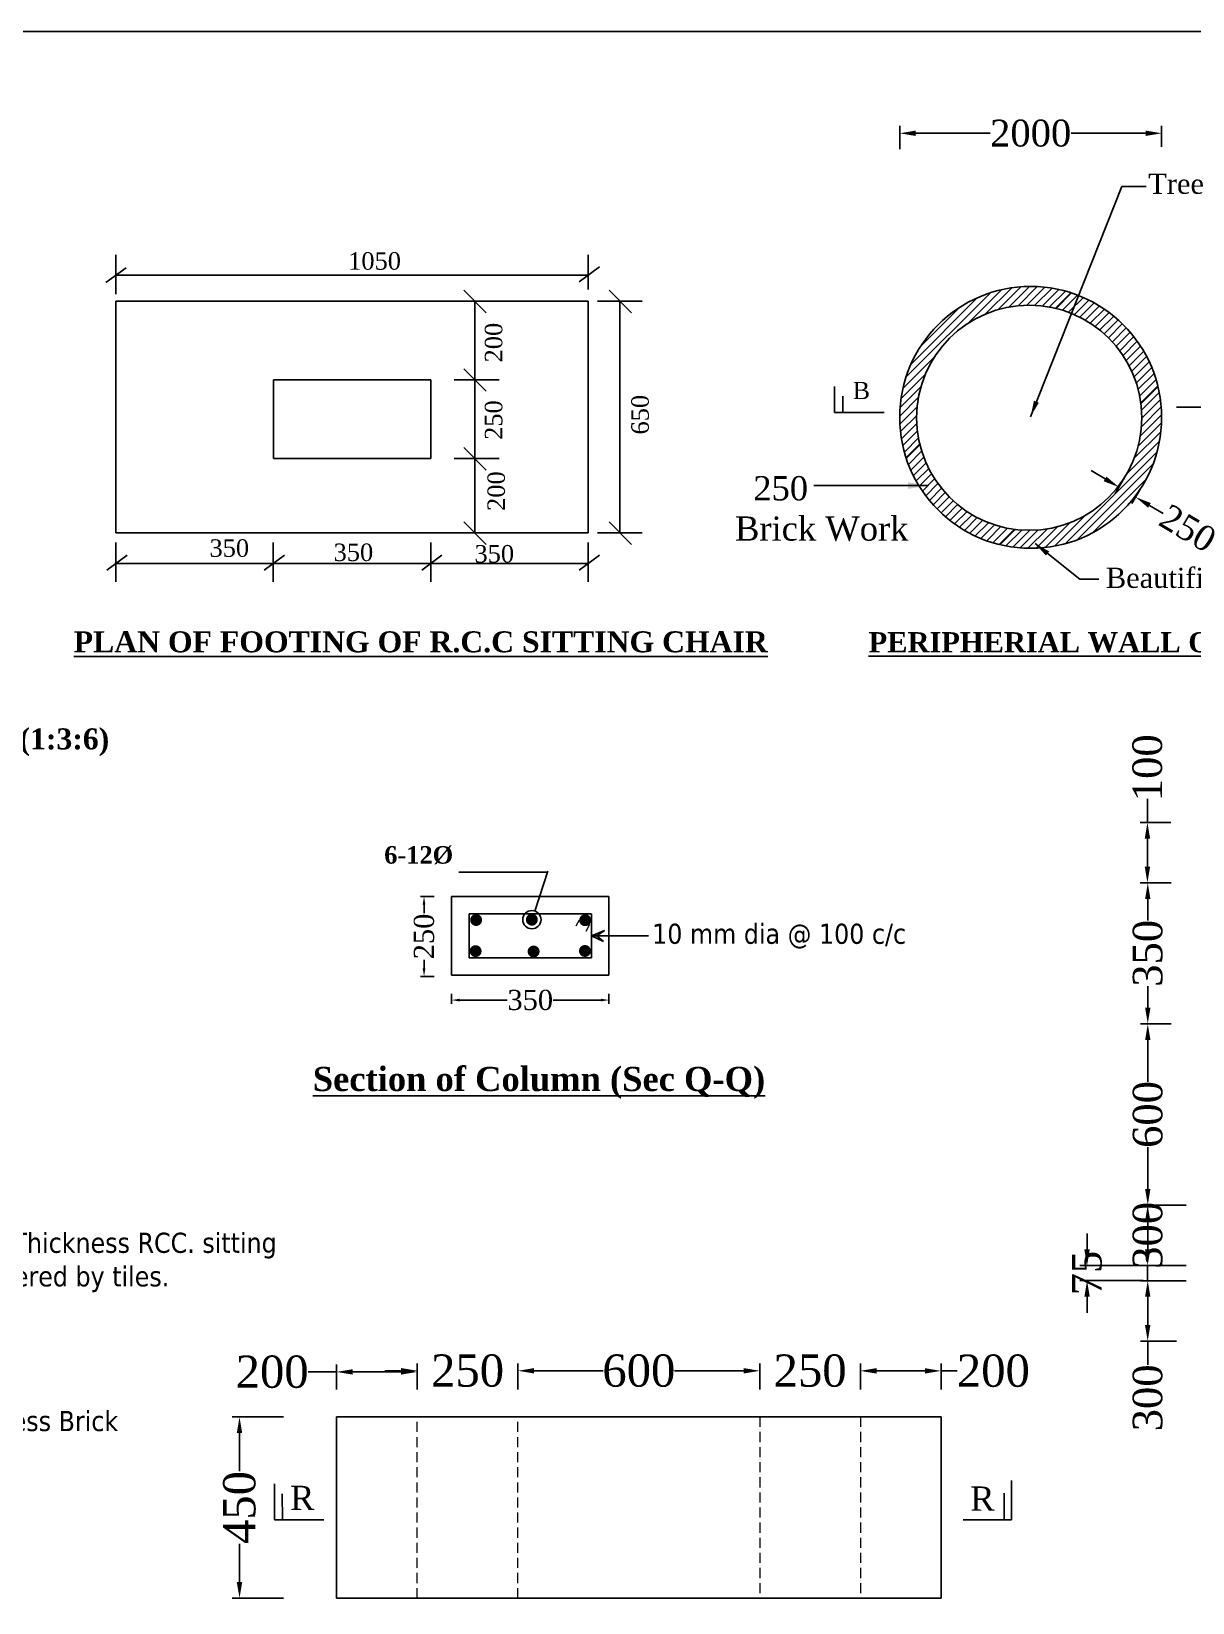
# Model space of a CAD drawing. Header units: metres. Extents: x -2434 to 11656, y -15288 to 8109.
# Drawn here: x 3045.5 to 3103.1, y -14064.8 to -13986.8 of the extents above; entities that cross this region are included whole.
import ezdxf

# ---------------------------------------------------------------- set-up
doc = ezdxf.new("R2010")
doc.units = ezdxf.units.M
doc.linetypes.add('DASHED', pattern=[0.75, 0.5, -0.25])
doc.layers.add('sheet', color=1, linetype='Continuous', lineweight=15)
doc.styles.add('dim', font='isocp.shx')
doc.styles.get("Standard").update_dxf_attribs({"font": 'times.ttf'})
doc.dimstyles.new('Copy of STANDARD', dxfattribs={"dimtxt": 0.5, "dimasz": 0.4075, "dimexe": 0.364, "dimexo": 0.219, "dimgap": 0.09, "dimtad": 0, "dimdec": 0, "dimlfac": 1000, "dimzin": 0, "dimdsep": 46, "dimtxsty": 'Standard', "dimcen": 0.09, "dimclre": 256, "dimadec": 0, "dimazin": 0, "dimtfac": 1, "dimtdec": 0, "dimtofl": 0, "dimtmove": 0, "dimatfit": 3, "dimfxl": 1, "dimtolj": 1, "dimtzin": 0, "dimlwd": -1, "dimarcsym": 0})
doc.dimstyles.new('My style', dxfattribs={"dimtxt": 0.5, "dimasz": 0.4, "dimexe": 0.18, "dimexo": 0.0625, "dimgap": 0.09, "dimtad": 0, "dimdec": 0, "dimlfac": 1000, "dimzin": 0, "dimdsep": 46, "dimtxsty": 'Standard', "dimcen": 0.09, "dimadec": 0, "dimazin": 0, "dimtfac": 1, "dimtdec": 0, "dimtofl": 0, "dimtmove": 0, "dimatfit": 3, "dimfxl": 1, "dimtolj": 1, "dimtzin": 0, "dimarcsym": 0})
doc.dimstyles.get("Standard").update_dxf_attribs({"dimtxt": 0.5, "dimasz": 0.4075, "dimexe": 0.364, "dimexo": 0.219, "dimgap": 0.09, "dimtad": 0, "dimdec": 0, "dimlfac": 1000, "dimzin": 0, "dimdsep": 46, "dimtxsty": 'Standard', "dimcen": 0.09, "dimadec": 0, "dimazin": 0, "dimtfac": 1, "dimtdec": 0, "dimtofl": 0, "dimtmove": 0, "dimatfit": 3, "dimfxl": 1, "dimtolj": 1, "dimtzin": 0, "dimarcsym": 0})
doc.dimstyles.new('STANDARD$0', dxfattribs={"dimscale": 0, "dimtxt": 8, "dimasz": 8, "dimexe": 4, "dimexo": 0, "dimgap": 2, "dimtad": 1, "dimdec": 0, "dimzin": 0, "dimdsep": 46, "dimtxsty": 'dim', "dimblk": 'DOTSMALL', "dimcen": 1, "dimclrd": 6, "dimclre": 6, "dimclrt": 256, "dimadec": 0, "dimazin": 0, "dimtfac": 1, "dimtdec": 0, "dimtix": 1, "dimtofl": 0, "dimtmove": 1, "dimatfit": 3, "dimldrblk": 'DOTSMALL', "dimfxl": 6, "dimtolj": 1, "dimtzin": 0, "dimarcsym": 0})

# ---------------------------------------------------------------- blocks, each defined once
blk = doc.blocks.new('*D1325')
at = {"layer": 'Defpoints', "color": 0, "lineweight": -3}
for p in [(3055.817, -14055.606), (3058.227, -14055.606), (3058.227, -14064.606)]:
    blk.add_point(p, dxfattribs=at)
at = {"layer": 'sheet', "color": 0, "lineweight": -2}
for p, q in [((3058.008, -14055.606), (3055.453, -14055.606)), ((3055.817, -14056.406), (3055.817, -14058.305)), ((3055.817, -14063.806), (3055.817, -14061.907)), ((3058.008, -14064.606), (3055.453, -14064.606))]:
    blk.add_line(p, q, dxfattribs=at)
at = {"layer": 'sheet', "color": 0, "lineweight": -3}
for points in [[(3055.683, -14056.406), (3055.95, -14056.406), (3055.817, -14055.606)], [(3055.683, -14063.806), (3055.95, -14063.806), (3055.817, -14064.606)]]:
    blk.add_solid(points, dxfattribs=at)
at = {"layer": 'sheet', "color": 0, "lineweight": -3, "insert": (3055.817, -14060.106), "char_height": 0.4, "attachment_point": 5, "rotation": 90}
blk.add_mtext('\\A1;{\\H4x;450}', dxfattribs=at)
blk = doc.blocks.new('*D1327')
at = {"layer": 'Defpoints', "color": 0, "lineweight": -3}
for p in [(3102.265, -14026.095), (3100.877, -14029.095), (3102.265, -14029.095)]:
    blk.add_point(p, dxfattribs=at)
at = {"layer": 'sheet', "color": 0, "lineweight": -2}
for p, q in [((3100.877, -14026.095), (3100.877, -14024.931)), ((3102.046, -14026.095), (3100.513, -14026.095)), ((3100.877, -14028.295), (3100.877, -14026.895)), ((3102.046, -14029.095), (3100.513, -14029.095))]:
    blk.add_line(p, q, dxfattribs=at)
at = {"layer": 'sheet', "color": 0, "lineweight": -3}
for points in [[(3100.744, -14026.895), (3101.011, -14026.895), (3100.877, -14026.095)], [(3100.744, -14028.295), (3101.011, -14028.295), (3100.877, -14029.095)]]:
    blk.add_solid(points, dxfattribs=at)
at = {"layer": 'sheet', "color": 0, "lineweight": -3, "insert": (3100.877, -14023.382), "char_height": 0.4, "attachment_point": 5, "rotation": 90}
blk.add_mtext('\\A1;{\\H3.667x;100}', dxfattribs=at)
blk = doc.blocks.new('*D1328')
at = {"layer": 'Defpoints', "color": 0, "lineweight": -3}
for p in [(3102.274, -14029.095), (3100.895, -14036.095), (3102.274, -14036.095)]:
    blk.add_point(p, dxfattribs=at)
at = {"layer": 'sheet', "color": 0, "lineweight": -2}
for p, q in [((3102.055, -14029.095), (3100.531, -14029.095)), ((3100.895, -14029.895), (3100.895, -14030.964)), ((3100.895, -14035.295), (3100.895, -14034.227)), ((3102.055, -14036.095), (3100.531, -14036.095))]:
    blk.add_line(p, q, dxfattribs=at)
at = {"layer": 'sheet', "color": 0, "lineweight": -3}
for points in [[(3100.762, -14029.895), (3101.028, -14029.895), (3100.895, -14029.095)], [(3100.762, -14035.295), (3101.028, -14035.295), (3100.895, -14036.095)]]:
    blk.add_solid(points, dxfattribs=at)
at = {"layer": 'sheet', "color": 0, "lineweight": -3, "insert": (3100.895, -14032.595), "char_height": 0.4, "attachment_point": 5, "rotation": 90}
blk.add_mtext('\\A1;{\\H3.667x;350}', dxfattribs=at)
blk = doc.blocks.new('*D1329')
at = {"layer": 'Defpoints', "color": 0, "lineweight": -3}
for p in [(3102.274, -14036.095), (3100.895, -14045.095), (3103.024, -14045.095)]:
    blk.add_point(p, dxfattribs=at)
at = {"layer": 'sheet', "color": 0, "lineweight": -2}
for p, q in [((3102.055, -14036.095), (3100.531, -14036.095)), ((3100.895, -14036.895), (3100.895, -14038.966)), ((3100.895, -14044.295), (3100.895, -14042.225)), ((3102.805, -14045.095), (3100.531, -14045.095))]:
    blk.add_line(p, q, dxfattribs=at)
at = {"layer": 'sheet', "color": 0, "lineweight": -3}
for points in [[(3100.762, -14036.895), (3101.028, -14036.895), (3100.895, -14036.095)], [(3100.762, -14044.295), (3101.028, -14044.295), (3100.895, -14045.095)]]:
    blk.add_solid(points, dxfattribs=at)
at = {"layer": 'sheet', "color": 0, "lineweight": -3, "insert": (3100.895, -14040.595), "char_height": 0.4, "attachment_point": 5, "rotation": 90}
blk.add_mtext('\\A1;{\\H3.667x;600}', dxfattribs=at)
blk = doc.blocks.new('*D1330')
at = {"layer": 'Defpoints', "color": 0, "lineweight": -3}
for p in [(3103.024, -14045.095), (3100.891, -14048.095), (3103.024, -14048.095)]:
    blk.add_point(p, dxfattribs=at)
at = {"layer": 'sheet', "color": 0, "lineweight": -2}
for p, q in [((3102.805, -14045.095), (3100.527, -14045.095)), ((3100.891, -14045.895), (3100.891, -14047.295)), ((3102.805, -14048.095), (3100.527, -14048.095))]:
    blk.add_line(p, q, dxfattribs=at)
at = {"layer": 'sheet', "color": 0, "lineweight": -3}
for points in [[(3100.758, -14045.895), (3101.025, -14045.895), (3100.891, -14045.095)], [(3100.758, -14047.295), (3101.025, -14047.295), (3100.891, -14048.095)]]:
    blk.add_solid(points, dxfattribs=at)
at = {"layer": 'sheet', "color": 0, "lineweight": -3, "insert": (3100.891, -14046.595), "char_height": 0.4, "attachment_point": 5, "rotation": 90}
blk.add_mtext('\\A1;{\\H3.667x;300}', dxfattribs=at)
blk = doc.blocks.new('*D1334')
at = {"layer": 'Defpoints', "color": 0, "lineweight": -3}
for p in [(3064.637, -14053.374), (3060.637, -14054.463), (3064.637, -14054.463)]:
    blk.add_point(p, dxfattribs=at)
at = {"layer": 'sheet', "color": 0, "lineweight": -2}
for p, q in [((3060.637, -14054.244), (3060.637, -14053.01)), ((3064.637, -14054.244), (3064.637, -14053.01)), ((3060.637, -14053.374), (3059.231, -14053.374)), ((3063.837, -14053.374), (3061.437, -14053.374))]:
    blk.add_line(p, q, dxfattribs=at)
at = {"layer": 'sheet', "color": 0, "lineweight": -3}
for points in [[(3061.437, -14053.241), (3061.437, -14053.508), (3060.637, -14053.374)], [(3063.837, -14053.241), (3063.837, -14053.508), (3064.637, -14053.374)]]:
    blk.add_solid(points, dxfattribs=at)
at = {"layer": 'sheet', "color": 0, "lineweight": -3, "insert": (3057.437, -14053.374), "char_height": 0.4, "attachment_point": 5}
blk.add_mtext('\\A1;{\\H4x;200}', dxfattribs=at)
blk = doc.blocks.new('*D1335')
at = {"layer": 'Defpoints', "color": 0, "lineweight": -3}
for p in [(3069.637, -14053.317), (3064.637, -14054.463), (3069.637, -14054.463)]:
    blk.add_point(p, dxfattribs=at)
at = {"layer": 'sheet', "color": 0, "lineweight": -2}
for p, q in [((3064.637, -14054.244), (3064.637, -14052.953)), ((3069.637, -14054.244), (3069.637, -14052.953)), ((3063.837, -14053.317), (3063.037, -14053.317)), ((3070.437, -14053.317), (3071.237, -14053.317))]:
    blk.add_line(p, q, dxfattribs=at)
at = {"layer": 'sheet', "color": 0, "lineweight": -3}
for points in [[(3063.837, -14053.184), (3063.837, -14053.451), (3064.637, -14053.317)], [(3070.437, -14053.184), (3070.437, -14053.451), (3069.637, -14053.317)]]:
    blk.add_solid(points, dxfattribs=at)
at = {"layer": 'sheet', "color": 0, "lineweight": -3, "insert": (3067.137, -14053.317), "char_height": 0.4, "attachment_point": 5}
blk.add_mtext('\\A1;{\\H4x;250}', dxfattribs=at)
blk = doc.blocks.new('*D1336')
at = {"layer": 'Defpoints', "color": 0, "lineweight": -3}
for p in [(3081.637, -14053.318), (3069.637, -14054.463), (3081.637, -14054.463)]:
    blk.add_point(p, dxfattribs=at)
at = {"layer": 'sheet', "color": 0, "lineweight": -2}
for p, q in [((3069.637, -14054.244), (3069.637, -14052.954)), ((3081.637, -14054.244), (3081.637, -14052.954)), ((3070.437, -14053.318), (3073.868, -14053.318)), ((3080.837, -14053.318), (3077.406, -14053.318))]:
    blk.add_line(p, q, dxfattribs=at)
at = {"layer": 'sheet', "color": 0, "lineweight": -3}
for points in [[(3070.437, -14053.185), (3070.437, -14053.451), (3069.637, -14053.318)], [(3080.837, -14053.185), (3080.837, -14053.451), (3081.637, -14053.318)]]:
    blk.add_solid(points, dxfattribs=at)
at = {"layer": 'sheet', "color": 0, "lineweight": -3, "insert": (3075.637, -14053.318), "char_height": 0.4, "attachment_point": 5}
blk.add_mtext('\\A1;{\\H4x;600}', dxfattribs=at)
blk = doc.blocks.new('*D1337')
at = {"layer": 'Defpoints', "color": 0, "lineweight": -3}
for p in [(3086.637, -14053.319), (3081.637, -14054.463), (3086.637, -14054.463)]:
    blk.add_point(p, dxfattribs=at)
at = {"layer": 'sheet', "color": 0, "lineweight": -2}
for p, q in [((3081.637, -14054.244), (3081.637, -14052.955)), ((3086.637, -14054.244), (3086.637, -14052.955)), ((3080.837, -14053.319), (3080.037, -14053.319)), ((3087.437, -14053.319), (3088.237, -14053.319))]:
    blk.add_line(p, q, dxfattribs=at)
at = {"layer": 'sheet', "color": 0, "lineweight": -3}
for points in [[(3080.837, -14053.185), (3080.837, -14053.452), (3081.637, -14053.319)], [(3087.437, -14053.185), (3087.437, -14053.452), (3086.637, -14053.319)]]:
    blk.add_solid(points, dxfattribs=at)
at = {"layer": 'sheet', "color": 0, "lineweight": -3, "insert": (3084.137, -14053.319), "char_height": 0.4, "attachment_point": 5}
blk.add_mtext('\\A1;{\\H4x;250}', dxfattribs=at)
blk = doc.blocks.new('*D1338')
at = {"layer": 'Defpoints', "color": 0, "lineweight": -3}
for p in [(3090.637, -14053.324), (3086.637, -14054.463), (3090.637, -14054.463)]:
    blk.add_point(p, dxfattribs=at)
at = {"layer": 'sheet', "color": 0, "lineweight": -2}
for p, q in [((3086.637, -14054.244), (3086.637, -14052.96)), ((3090.637, -14054.244), (3090.637, -14052.96)), ((3087.437, -14053.324), (3089.837, -14053.324)), ((3090.637, -14053.324), (3091.437, -14053.324))]:
    blk.add_line(p, q, dxfattribs=at)
at = {"layer": 'sheet', "color": 0, "lineweight": -3}
for points in [[(3087.437, -14053.19), (3087.437, -14053.457), (3086.637, -14053.324)], [(3089.837, -14053.19), (3089.837, -14053.457), (3090.637, -14053.324)]]:
    blk.add_solid(points, dxfattribs=at)
at = {"layer": 'sheet', "color": 0, "lineweight": -3, "insert": (3093.231, -14053.324), "char_height": 0.4, "attachment_point": 5}
blk.add_mtext('\\A1;{\\H4x;200}', dxfattribs=at)
blk = doc.blocks.new('*D1341')
at = {"layer": 'Defpoints', "color": 0, "lineweight": -3}
for p in [(3103.024, -14048.845), (3100.891, -14051.845), (3102.534, -14051.845)]:
    blk.add_point(p, dxfattribs=at)
at = {"layer": 'sheet', "color": 0, "lineweight": -2}
for p, q in [((3102.805, -14048.845), (3100.527, -14048.845)), ((3100.891, -14049.645), (3100.891, -14051.045)), ((3102.315, -14051.845), (3100.527, -14051.845)), ((3100.891, -14051.845), (3100.891, -14053.031))]:
    blk.add_line(p, q, dxfattribs=at)
at = {"layer": 'sheet', "color": 0, "lineweight": -3}
for points in [[(3100.758, -14049.645), (3101.025, -14049.645), (3100.891, -14048.845)], [(3100.758, -14051.045), (3101.025, -14051.045), (3100.891, -14051.845)]]:
    blk.add_solid(points, dxfattribs=at)
at = {"layer": 'sheet', "color": 0, "lineweight": -3, "insert": (3100.891, -14054.663), "char_height": 0.4, "attachment_point": 5, "rotation": 90}
blk.add_mtext('\\A1;{\\H3.667x;300}', dxfattribs=at)
blk = doc.blocks.new('*D1342')
at = {"layer": 'Defpoints', "color": 0, "lineweight": -3}
for p in [(3100.891, -14048.095), (3097.882, -14048.842), (3100.888, -14048.842)]:
    blk.add_point(p, dxfattribs=at)
at = {"layer": 'sheet', "color": 0, "lineweight": -2}
for p, q in [((3097.882, -14047.295), (3097.882, -14046.495)), ((3100.672, -14048.095), (3097.518, -14048.095)), ((3100.669, -14048.842), (3097.518, -14048.842)), ((3097.882, -14049.642), (3097.882, -14050.442))]:
    blk.add_line(p, q, dxfattribs=at)
at = {"layer": 'sheet', "color": 0, "lineweight": -3}
for points in [[(3097.748, -14047.295), (3098.015, -14047.295), (3097.882, -14048.095)], [(3097.748, -14049.642), (3098.015, -14049.642), (3097.882, -14048.842)]]:
    blk.add_solid(points, dxfattribs=at)
at = {"layer": 'sheet', "color": 0, "lineweight": -3, "insert": (3097.882, -14048.469), "char_height": 0.4, "attachment_point": 5, "rotation": 90}
blk.add_mtext('\\A1;{\\H3.667x;75}', dxfattribs=at)
blk = doc.blocks.new('*D1346')
at = {"layer": 'Defpoints', "color": 0, "lineweight": -3}
for p in [(3088.583, -13991.886), (3088.583, -13992.897), (3101.583, -13992.779)]:
    blk.add_point(p, dxfattribs=at)
at = {"layer": 'sheet', "color": 0, "lineweight": -2}
for p, q in [((3088.583, -13992.678), (3088.583, -13991.522)), ((3101.583, -13992.56), (3101.583, -13991.522)), ((3089.383, -13991.886), (3093.08, -13991.886)), ((3100.783, -13991.886), (3097.085, -13991.886))]:
    blk.add_line(p, q, dxfattribs=at)
at = {"layer": 'sheet', "color": 0, "lineweight": -3}
for points in [[(3089.383, -13991.752), (3089.383, -13992.019), (3088.583, -13991.886)], [(3100.783, -13991.752), (3100.783, -13992.019), (3101.583, -13991.886)]]:
    blk.add_solid(points, dxfattribs=at)
at = {"layer": 'sheet', "color": 0, "lineweight": -3, "insert": (3095.083, -13991.886), "char_height": 0.4, "attachment_point": 5}
blk.add_mtext('\\A1;{\\H3.333x;2000}', dxfattribs=at)
blk = doc.blocks.new('*D1351')
at = {"layer": 'Defpoints', "color": 0, "lineweight": -3}
for p in [(3099.839, -14008.821), (3100.667, -14009.314), (3100.291, -14009.947)]:
    blk.add_point(p, dxfattribs=at)
at = {"layer": 'sheet', "color": 0, "lineweight": -2}
for p, q in [((3098.775, -14009.044), (3098.087, -14008.634)), ((3099.727, -14009.009), (3099.276, -14009.766)), ((3100.555, -14009.503), (3100.105, -14010.259)), ((3100.978, -14010.356), (3101.665, -14010.765))]:
    blk.add_line(p, q, dxfattribs=at)
at = {"layer": 'sheet', "color": 0, "lineweight": -3}
for points in [[(3098.843, -14008.929), (3098.706, -14009.158), (3099.462, -14009.453)], [(3101.046, -14010.242), (3100.91, -14010.471), (3100.291, -14009.947)]]:
    blk.add_solid(points, dxfattribs=at)
at = {"layer": 'sheet', "color": 0, "lineweight": -3, "insert": (3102.887, -14011.493), "char_height": 0.4, "attachment_point": 5, "rotation": 329.22349}
blk.add_mtext('\\A1;{\\H3.125x;250}', dxfattribs=at)
blk = doc.blocks.new('*D1354')
at = {"layer": 'Defpoints', "color": 0, "lineweight": -3}
for p in [(3066.34, -14034.541), (3074.154, -14034.541), (3074.154, -14034.915)]:
    blk.add_point(p, dxfattribs=at)
at = {"layer": 'sheet', "color": 0, "lineweight": -2}
for p, q in [((3066.34, -14034.604), (3066.34, -14035.095)), ((3066.74, -14034.915), (3069.106, -14034.915)), ((3073.754, -14034.915), (3071.388, -14034.915)), ((3074.154, -14034.604), (3074.154, -14035.095))]:
    blk.add_line(p, q, dxfattribs=at)
at = {"layer": 'sheet', "color": 0, "lineweight": -3}
for points in [[(3066.74, -14034.848), (3066.74, -14034.982), (3066.34, -14034.915)], [(3073.754, -14034.848), (3073.754, -14034.982), (3074.154, -14034.915)]]:
    blk.add_solid(points, dxfattribs=at)
at = {"layer": 'sheet', "color": 0, "lineweight": -3, "insert": (3070.247, -14034.915), "char_height": 1, "attachment_point": 5}
blk.add_mtext('\\A1;350', dxfattribs=at)
blk = doc.blocks.new('*D1355')
at = {"layer": 'Defpoints', "color": 0, "lineweight": -3}
for p in [(3064.976, -14029.772), (3065.537, -14029.772), (3065.537, -14033.742)]:
    blk.add_point(p, dxfattribs=at)
at = {"layer": 'sheet', "color": 0, "lineweight": -2}
for p, q in [((3065.474, -14029.772), (3064.796, -14029.772)), ((3064.976, -14030.172), (3064.976, -14030.602)), ((3064.976, -14033.342), (3064.976, -14032.912)), ((3065.474, -14033.742), (3064.796, -14033.742))]:
    blk.add_line(p, q, dxfattribs=at)
at = {"layer": 'sheet', "color": 0, "lineweight": -3}
for points in [[(3064.909, -14030.172), (3065.042, -14030.172), (3064.976, -14029.772)], [(3064.909, -14033.342), (3065.042, -14033.342), (3064.976, -14033.742)]]:
    blk.add_solid(points, dxfattribs=at)
at = {"layer": 'sheet', "color": 0, "lineweight": -3, "insert": (3064.976, -14031.757), "char_height": 1, "attachment_point": 5, "rotation": 90}
blk.add_mtext('\\A1;250', dxfattribs=at)

msp = doc.modelspace()

# ---------------------------------------------------------------- hatches: boundary and pattern name
at = {"lineweight": -3, "ltscale": 0.2}
h = msp.add_hatch(dxfattribs=at)
h.set_pattern_fill('ANSI31', color=0, scale=10, style=0)
h.set_pattern_definition([(45, (3588.704, -13553.083), (-22.4506, 22.4506), [])])
h.paths.add_polyline_path([(3088.582798, -14005.988362, 1), (3101.582798, -14005.988362, 1)])
h.paths.add_polyline_path([(3089.423679, -14006.006696, -1), (3100.598913, -14006.006696, -1)], flags=16)
h = msp.add_hatch(dxfattribs=at)
h.set_pattern_fill('ANSI31', color=0, scale=2, style=0)
h.set_pattern_definition([(45, (3588.704, -13553.0826), (-4.49013, 4.49013), [])])
h.paths.add_polyline_path([(3101.582798, -14005.988362, 1), (3088.582798, -14005.988362, 1)])
h.paths.add_polyline_path([(3100.598913, -14006.006696, -1), (3089.423679, -14006.006696, -1)], flags=16)
h = msp.add_hatch(dxfattribs=at)
h.set_pattern_fill('ANSI31', color=0, scale=0.09, style=0)
h.set_pattern_definition([(45, (3588.70378, -13553.08258), (-0.20205576, 0.20205576), [])])
h.paths.add_polyline_path([(3088.582798, -14005.988362, 1), (3101.582798, -14005.988362, 1)])
h.paths.add_polyline_path([(3089.423679, -14006.006696, -1), (3100.598913, -14006.006696, -1)], flags=16)

# ---------------------------------------------------------------- linework, layer by layer
at = {"color": 0, "linetype": 'Continuous', "lineweight": 13, "ltscale": 0.5}
for p, q in [((3072.676746, -14030.948654), (3072.512311, -14031.246405)), ((3073.182318, -14031.155716), (3073.004467, -14031.509626))]:
    msp.add_line(p, q, dxfattribs=at)
msp.add_lwpolyline([(3147.995311, -14094.665095), (2992.551861, -14094.665095), (2992.551861, -13986.829536), (3147.995311, -13986.829536)], close=True)
at = {"layer": 'sheet', "color": 0, "lineweight": -3}
for p, q in [((3049.684959, -13997.926722), (3049.684959, -13999.873371)), ((3073.126865, -13997.926722), (3073.126865, -13999.646887)), ((3049.684959, -13998.928721), (3073.126865, -13998.928721)), ((3049.684959, -14000.214931), (3049.684959, -14011.71883)), ((3073.126865, -14000.214931), (3049.684959, -14000.214931)), ((3067.490254, -14000.214931), (3067.490254, -14011.71883)), ((3073.126865, -14000.214931), (3073.126865, -14011.71883)), ((3073.586742, -14000.214931), (3075.80834, -14000.214931)), ((3074.697541, -14000.214931), (3074.697541, -14011.71883)), ((3057.498928, -14004.121916), (3057.498928, -14008.0289)), ((3065.312897, -14004.121916), (3057.498928, -14004.121916)), ((3065.312897, -14004.121916), (3065.312897, -14008.0289)), ((3066.47574, -14004.121916), (3068.697338, -14004.121916)), ((3065.312897, -14008.0289), (3057.498928, -14008.0289)), ((3066.47574, -14008.0289), (3068.697338, -14008.0289)), ((3073.126865, -14011.71883), (3049.684959, -14011.71883)), ((3073.586742, -14011.71883), (3075.80834, -14011.71883)), ((3049.684959, -14012.205844), (3049.684959, -14014.152493)), ((3057.494138, -14012.205844), (3057.494138, -14014.152493)), ((3065.312897, -14012.205844), (3065.312897, -14014.152493)), ((3073.126865, -14012.205844), (3073.126865, -14014.152493)), ((3049.684959, -14013.2455), (3073.126865, -14013.2455)), ((3066.340256, -14029.77228), (3066.340256, -14033.679264)), ((3074.154225, -14029.77228), (3066.340256, -14029.77228)), ((3074.154225, -14029.77228), (3074.154225, -14033.679264)), ((3073.286006, -14031.725772), (3076.118713, -14031.725772)), ((3074.154225, -14033.679264), (3066.340256, -14033.679264)), ((3060.637083, -14055.606108), (3090.637083, -14055.606108)), ((3060.637083, -14064.606108), (3060.637083, -14055.606108)), ((3090.637083, -14055.606108), (3090.637083, -14064.606108)), ((3090.637083, -14064.606108), (3060.637083, -14064.606108))]:
    msp.add_line(p, q, dxfattribs=at)
at = {"layer": 'sheet', "color": 0, "linetype": 'DASHED', "lineweight": 9}
for p, q in [((3064.637083, -14064.606108), (3064.637083, -14055.606108)), ((3069.637083, -14064.606108), (3069.637083, -14055.606108)), ((3081.637083, -14055.606108), (3081.637083, -14064.606108)), ((3086.637083, -14055.606108), (3086.637083, -14064.606108))]:
    msp.add_line(p, q, dxfattribs=at)
at = {"layer": 'sheet', "color": 0, "lineweight": -3}
for points in [[(3050.185743, -13998.558094), (3049.184175, -13999.299347)], [(3073.678531, -13998.520437), (3072.676963, -13999.26169)], [(3066.955776, -13999.676474), (3068.062414, -14000.791351)], [(3074.163063, -13999.676474), (3075.269701, -14000.791351)], [(3066.955776, -14003.576368), (3068.062414, -14004.691245)], [(3102.317898, -14005.482097), (3104.706011, -14005.482097), (3104.706011, -14003.970163)], [(3085.354139, -14005.741389), (3085.354139, -14004.461399)], [(3085.763329, -14005.741389), (3085.763329, -14004.928624)], [(3087.808939, -14005.741389), (3085.354139, -14005.741389)], [(3066.955776, -14007.490442), (3068.062414, -14008.60532)], [(3066.955776, -14011.180372), (3068.062414, -14012.295249)], [(3074.163063, -14011.180372), (3075.269701, -14012.295249)], [(3050.236625, -14012.837216), (3049.235056, -14013.578469)], [(3058.045804, -14012.837216), (3057.044235, -14013.578469)], [(3065.864562, -14012.837216), (3064.862994, -14013.578469)], [(3073.678531, -14012.837216), (3072.676963, -14013.578469)], [(3071.09522, -14028.568777), (3066.694765, -14028.568777)], [(3070.467575, -14030.493624), (3071.11343, -14028.512929)], [(3073.87867, -14032.000792), (3073.286006, -14031.725772), (3073.927747, -14031.468748), (3073.5515, -14031.725772), (3073.87867, -14032.000792)], [(3100.887835, -14048.095488), (3100.887835, -14048.845488)], [(3057.547942, -14060.717032), (3057.547942, -14058.935619)], [(3057.957132, -14060.717032), (3057.927709, -14059.428039)], [(3091.738488, -14060.717032), (3094.1266, -14060.717032), (3094.1266, -14058.764941)], [(3093.771923, -14060.717032), (3093.7596, -14059.396721)], [(3060.002741, -14060.717032), (3057.547942, -14060.717032)]]:
    msp.add_lwpolyline(points, dxfattribs=at)
msp.add_lwpolyline([(3067.208475, -14030.640498), (3073.286006, -14030.640498), (3073.286006, -14032.811045), (3067.208475, -14032.811045)], close=True, dxfattribs=at)
at = {"layer": 'sheet', "color": 0, "lineweight": -3, "const_width": 0.295541}
for points in [[(3067.413221, -14030.940158, 1), (3067.708762, -14030.940158, 1)], [(3070.179024, -14030.925363, 1), (3070.474566, -14030.925363, 1)], [(3072.824136, -14030.950671, 1), (3073.119678, -14030.950671, 1)], [(3067.387925, -14032.486103, 1), (3067.683466, -14032.486103, 1)], [(3070.266178, -14032.505318, 1), (3070.561719, -14032.505318, 1)], [(3072.815352, -14032.477356, 1), (3073.110893, -14032.477356, 1)]]:
    msp.add_lwpolyline(points, format="xyb", close=True, dxfattribs=at)
at = {"layer": 'sheet', "color": 0, "lineweight": -3}
for centre, radius in [((3095.082798, -14005.988362), 6.5), ((3095.011296, -14006.006696), 5.587617), ((3070.326795, -14030.925363), 0.454112)]:
    msp.add_circle(centre, radius, dxfattribs=at)

# ---------------------------------------------------------------- texts
at = {"layer": 'sheet', "color": 0, "lineweight": -3, "attachment_point": 1}
for s, insert, char_height, width in [('{\\fTahoma|b0|i0|c0|p34;\\P\\fTimes New Roman|b0|i0|c0|p18;\\H0.324x;Tree}', (3100.918664, -13988.746725), 3.08688975, 11389.33697344), ('1050', (3061.209054, -13997.790656), 0.8682188, 3.40406156), ('B', (3086.253102, -14004.230336), 0.85, 0.69314248), ('  250\\PBrick Work', (3080.410631, -14008.907197), 1.2, 40.81192098), ('350', (3054.327228, -14012.042644), 0.8682188, 3.40406156), ('350', (3060.485747, -14012.252479), 0.8682188, 3.40406156), ('350', (3067.479042, -14012.327519), 0.8682188, 3.40406156), ('{\\fTahoma|b0|i0|c0|p34;\\P\\fTimes New Roman|b0|i0|c0|p18;\\H0.324x;Beautified by glossy tiles}', (3098.816598, -14008.307862), 3.08688975, 11389.33697344), ('{\\fTimes New Roman|b1|i0|c0|p18;\\LPLAN OF FOOTING OF R.C.C SITTING CHAIR}', (3047.587867, -14016.610084), 1.0418625, 46.02680564), ('{\\fTahoma|b0|i0|c0|p34;\\P\\fTimes New Roman|b1|i0|c0|p18;\\H0.324x;\\LPERIPHERIAL WALL OF TREE}', (3087.040099, -14011.505253), 3.08688975, 11389.33697344), ('{\\fTimes New Roman|b1|i0|c0|p18;  \\H0.6x; 75 mm CC(1:3:6)\\H1.667x; }', (3035.936055, -14021.427299), 1.7364375, 40.81192098), ('{\\fTimes New Roman|b1|i0|c0|p18;   \\H0.5x;6-12%%C}', (3061.031867, -14027.273975), 1.7364375, 40.81192098), ('{\\fTahoma|b0|i0|c0|p34;10 mm dia @ 100 c/c}', (3076.298345, -14031.122619), 1, 41.69521245), ('{\\fTimes New Roman|b1|i0|c0|p18;\\LSection of Column (Sec Q-Q)}', (3059.454374, -14038.231692), 1.2, 8542.00273008), ('{\\fTahoma|b0|i0|c0|p34;100 mmThickness RCC. sitting\\PSlab covered by tiles.}', (3039.624308, -14046.463339), 1, 41.69521245), ('{\\fTahoma|b0|i0|c0|p34;250 mm Thickness Brick \\Pcovered by tiles.}', (3035.333138, -14055.311658), 1, 41.69521245), ('R', (3058.326386, -14059.02617), 1.2, 0.69314248), ('R', (3092.08398, -14059.061228), 1.2, 0.69314248)]:
    msp.add_mtext(s, dxfattribs=dict(at, insert=insert, char_height=char_height, width=width))
at = {"layer": 'sheet', "color": 0, "lineweight": -3, "char_height": 0.8682188, "width": 3.40406156, "attachment_point": 1, "rotation": 90}
for s, insert in [('200', (3067.992599, -14003.260977)), ('250', (3067.992599, -14007.106952)), ('650', (3075.260697, -14006.839105)), ('200', (3068.120902, -14010.632475))]:
    msp.add_mtext(s, dxfattribs=dict(at, insert=insert))

# ---------------------------------------------------------------- dimensions: what is measured, and where the dimension line sits
at = {"layer": 'sheet', "color": 0, "lineweight": -3}
for base, p1, p2, text, dimstyle, override, picture, middle in [((3088.582798, -13991.885644), (3101.582798, -13992.778652), (3088.582798, -13992.897229), '{\\H3.333x;2000}', 'STANDARD$0', {"dimscale": 1, "dimtxt": 0.4, "dimasz": 0.8, "dimexe": 0.364, "dimexo": 0.219, "dimgap": 0.09, "dimtad": 0, "dimlfac": 1000, "dimlunit": 2, "dimtxsty": 'Standard', "dimcen": 0.09, "dimclrd": 0, "dimclre": 0, "dimclrt": 0, "dimtix": 0, "dimtmove": 0, "dimfxl": 0.12}, '*D1346', (3095.082798, -13991.885644)), ((3074.154225, -14034.914849), (3066.340256, -14034.541115), (3074.154225, -14034.541115), '350', 'My style', {"dimtxt": 1}, '*D1354', (3070.247241, -14034.914849)), ((3081.637083, -14053.317935), (3069.637083, -14054.463014), (3081.637083, -14054.463014), '{\\H4x;600}', 'STANDARD$0', {"dimscale": 1, "dimtxt": 0.4, "dimasz": 0.8, "dimexe": 0.364, "dimexo": 0.219, "dimgap": 0.09, "dimtad": 0, "dimlfac": 1000, "dimlunit": 2, "dimtxsty": 'Standard', "dimcen": 0.09, "dimclrd": 0, "dimclre": 0, "dimclrt": 0, "dimtix": 0, "dimtmove": 0, "dimfxl": 0.12}, '*D1336', (3075.637083, -14053.317935)), ((3086.637083, -14053.31856), (3081.637083, -14054.463014), (3086.637083, -14054.463014), '{\\H4x;250}', 'STANDARD$0', {"dimscale": 1, "dimtxt": 0.4, "dimasz": 0.8, "dimexe": 0.364, "dimexo": 0.219, "dimgap": 0.09, "dimtad": 0, "dimlfac": 1000, "dimlunit": 2, "dimtxsty": 'Standard', "dimcen": 0.09, "dimclrd": 0, "dimclre": 0, "dimclrt": 0, "dimtix": 0, "dimtmove": 0, "dimfxl": 0.12}, '*D1337', (3084.137083, -14053.31856))]:
    dim = msp.add_linear_dim(base=base, p1=p1, p2=p2, text=text, dimstyle=dimstyle, override=override, dxfattribs=at)
    dim.commit()
    dim.dimension.update_dxf_attribs({"geometry": picture, "text_midpoint": middle})
dim = msp.add_aligned_dim(p1=(3099.838578, -14008.820734), p2=(3100.667401, -14009.314352), distance=-0.736055, text='{\\H3.125x;250}', dimstyle='STANDARD$0', override={"dimscale": 1, "dimtxt": 0.4, "dimasz": 0.8, "dimexe": 0.364, "dimexo": 0.219, "dimgap": 0.09, "dimtad": 0, "dimlfac": 1000, "dimtxsty": 'Standard', "dimcen": 0.09, "dimclrd": 0, "dimclre": 0, "dimclrt": 0, "dimtix": 0, "dimtmove": 0, "dimfxl": 0.12}, dxfattribs=at)
dim.commit()
dim.dimension.update_dxf_attribs({"geometry": '*D1351', "text_midpoint": (3102.886802, -14011.492852)})
for base, p1, p2, text, picture, middle in [((3100.877432, -14029.095488), (3102.264823, -14026.095488), (3102.264823, -14029.095488), '{\\H3.667x;100}', '*D1327', (3100.877432, -14023.381903)), ((3100.891475, -14048.095488), (3103.023665, -14045.095488), (3103.023665, -14048.095488), '{\\H3.667x;300}', '*D1330', (3100.891475, -14046.595488)), ((3097.881514, -14048.841848), (3100.891475, -14048.095488), (3100.887835, -14048.841848), '{\\H3.667x;75}', '*D1342', (3097.881514, -14048.468668)), ((3100.891475, -14051.845488), (3103.023665, -14048.845488), (3102.5338, -14051.845488), '{\\H3.667x;300}', '*D1341', (3100.891475, -14054.662845))]:
    dim = msp.add_linear_dim(base=base, p1=p1, p2=p2, angle=90, text=text, dimstyle='STANDARD$0', override={"dimscale": 1, "dimtxt": 0.4, "dimasz": 0.8, "dimexe": 0.364, "dimexo": 0.219, "dimgap": 0.09, "dimtad": 0, "dimlfac": 1000, "dimlunit": 2, "dimtxsty": 'Standard', "dimcen": 0.09, "dimclrd": 0, "dimclre": 0, "dimclrt": 0, "dimtix": 0, "dimtmove": 0, "dimfxl": 0.12}, dxfattribs=at)
    dim.commit()
    dim.dimension.update_dxf_attribs({"geometry": picture, "text_midpoint": middle, "dimtype": 160})
for base, p1, p2, text, dimstyle, override, picture, middle in [((3064.975566, -14029.77228), (3065.536661, -14033.741764), (3065.536661, -14029.77228), '250', 'My style', {"dimtxt": 1}, '*D1355', (3064.975566, -14031.757022)), ((3100.895115, -14036.095488), (3102.273665, -14029.095488), (3102.273665, -14036.095488), '{\\H3.667x;350}', 'STANDARD$0', {"dimscale": 1, "dimtxt": 0.4, "dimasz": 0.8, "dimexe": 0.364, "dimexo": 0.219, "dimgap": 0.09, "dimtad": 0, "dimlfac": 1000, "dimlunit": 2, "dimtxsty": 'Standard', "dimcen": 0.09, "dimclrd": 0, "dimclre": 0, "dimclrt": 0, "dimtix": 0, "dimtmove": 0, "dimfxl": 0.12}, '*D1328', (3100.895115, -14032.595488)), ((3100.895115, -14045.095488), (3102.273665, -14036.095488), (3103.023665, -14045.095488), '{\\H3.667x;600}', 'STANDARD$0', {"dimscale": 1, "dimtxt": 0.4, "dimasz": 0.8, "dimexe": 0.364, "dimexo": 0.219, "dimgap": 0.09, "dimtad": 0, "dimlfac": 1000, "dimlunit": 2, "dimtxsty": 'Standard', "dimcen": 0.09, "dimclrd": 0, "dimclre": 0, "dimclrt": 0, "dimtix": 0, "dimtmove": 0, "dimfxl": 0.12}, '*D1329', (3100.895115, -14040.595488)), ((3055.816651, -14055.606108), (3058.226867, -14064.606108), (3058.226867, -14055.606108), '{\\H4x;450}', 'STANDARD$0', {"dimscale": 1, "dimtxt": 0.4, "dimasz": 0.8, "dimexe": 0.364, "dimexo": 0.219, "dimgap": 0.09, "dimtad": 0, "dimlfac": 1000, "dimlunit": 2, "dimtxsty": 'Standard', "dimcen": 0.09, "dimclrd": 0, "dimclre": 0, "dimclrt": 0, "dimtix": 0, "dimtmove": 0, "dimfxl": 0.12}, '*D1325', (3055.816651, -14060.106108))]:
    dim = msp.add_linear_dim(base=base, p1=p1, p2=p2, angle=90, text=text, dimstyle=dimstyle, override=override, dxfattribs=at)
    dim.commit()
    dim.dimension.update_dxf_attribs({"geometry": picture, "text_midpoint": middle})
for base, p1, p2, text, picture, middle in [((3064.637083, -14053.374367), (3060.637083, -14054.463014), (3064.637083, -14054.463014), '{\\H4x;200}', '*D1334', (3057.437062, -14053.374367)), ((3069.637083, -14053.31731), (3064.637083, -14054.463014), (3069.637083, -14054.463014), '{\\H4x;250}', '*D1335', (3067.137083, -14053.31731)), ((3090.637083, -14053.32356), (3086.637083, -14054.463014), (3090.637083, -14054.463014), '{\\H4x;200}', '*D1338', (3093.231481, -14053.32356))]:
    dim = msp.add_linear_dim(base=base, p1=p1, p2=p2, text=text, dimstyle='STANDARD$0', override={"dimscale": 1, "dimtxt": 0.4, "dimasz": 0.8, "dimexe": 0.364, "dimexo": 0.219, "dimgap": 0.09, "dimtad": 0, "dimlfac": 1000, "dimlunit": 2, "dimtxsty": 'Standard', "dimcen": 0.09, "dimclrd": 0, "dimclre": 0, "dimclrt": 0, "dimtix": 0, "dimtmove": 0, "dimfxl": 0.12}, dxfattribs=at)
    dim.commit()
    dim.dimension.update_dxf_attribs({"geometry": picture, "text_midpoint": middle, "dimtype": 160})

# ---------------------------------------------------------------- leaders
at = {"color": 0, "lineweight": -3, "ltscale": 0.2}
msp.add_leader([(3089.987687, -14009.37459), (3084.319226, -14009.37459)], dimstyle='Copy of STANDARD', override={"dimasz": 1, "dimgap": 0.09, "dimtad": 0}, dxfattribs=at)
at = {"layer": 'sheet', "color": 0, "lineweight": -3}
for points in [[(3095.074677, -14005.956189), (3099.601166, -13994.535532), (3100.819568, -13994.535532)], [(3095.298569, -14012.245724), (3097.518583, -14014.026884), (3098.463765, -14014.026884)]]:
    msp.add_leader(points, dimstyle='Standard', override={"dimasz": 0.8, "dimfxl": 0.12}, dxfattribs=at)

doc.saveas('drawing.dxf')
